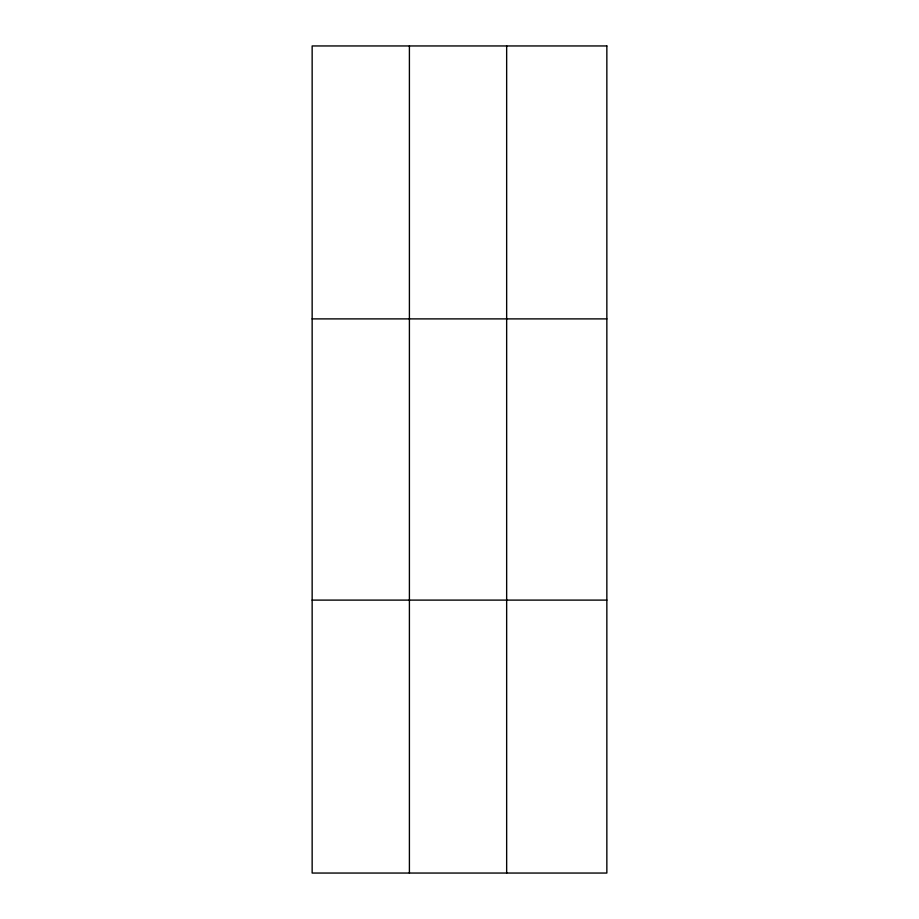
<?xml version="1.0" encoding="UTF-8"?>
<svg xmlns="http://www.w3.org/2000/svg" width="919" height="919" viewBox="0 0 919 919"><rect width="100%" height="100%" fill="white"/><g stroke="black" fill="none" stroke-linecap="round" stroke-linejoin="round"><path stroke-width="1.38" d="M409.403 45.95L409.403 873.05M506.656 45.95L506.656 873.05M312.15 318.893L606.85 318.893M312.15 600.107L606.85 600.107M606.85 45.95L606.85 873.05L312.15 873.05L312.15 45.95L606.85 45.95"/></g></svg>
